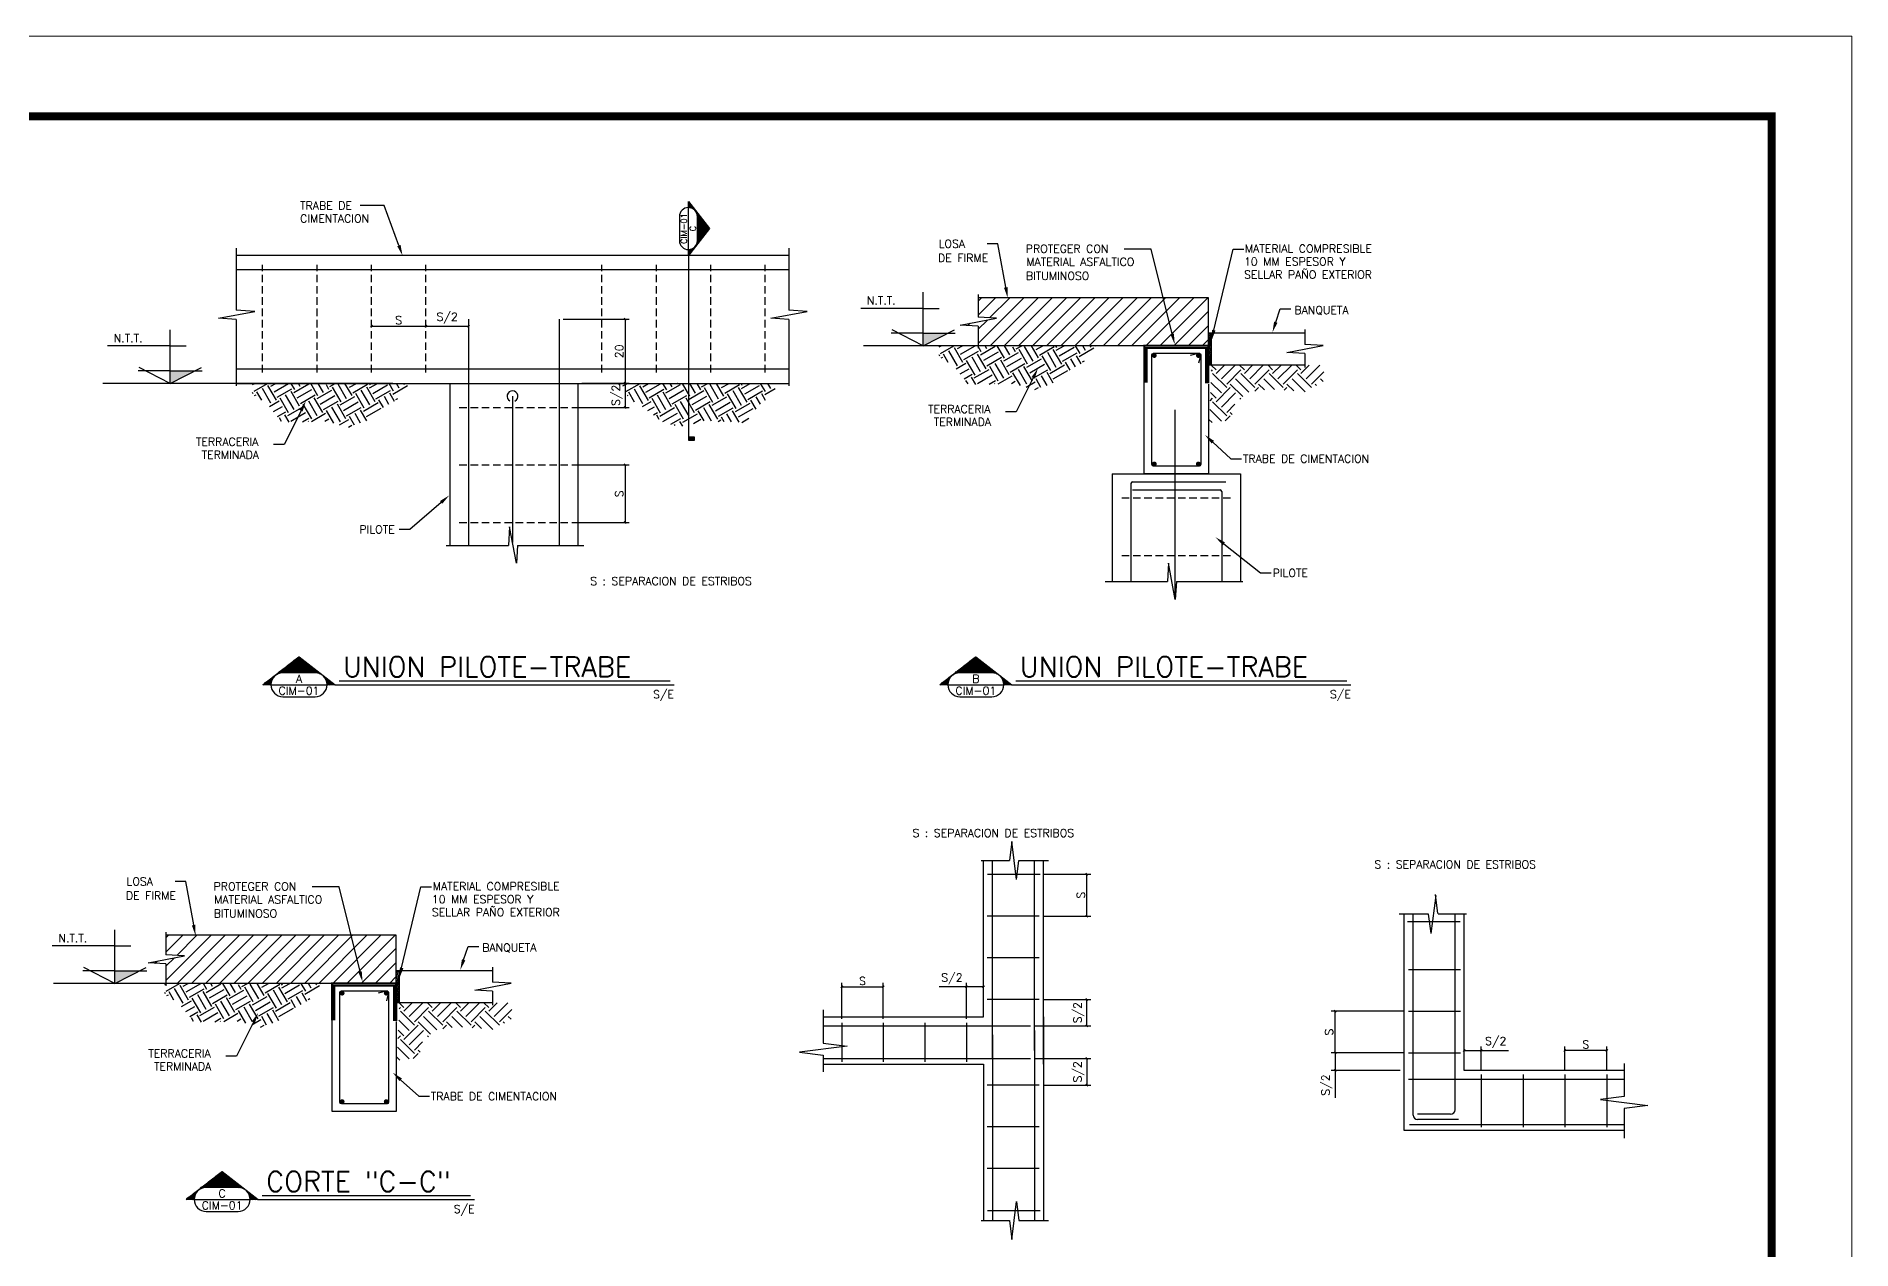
# Model space of a CAD drawing. Header units: inches. Extents: x 86960 to 403024, y -4000 to 57000.
# Drawn here: x 132594 to 177960, y 26687 to 57000 of the extents above; entities that cross this region are included whole.
import ezdxf
from ezdxf.enums import TextEntityAlignment as Align

# ---------------------------------------------------------------- set-up
doc = ezdxf.new("R2010")
doc.units = ezdxf.units.IN
doc.header["$LTSCALE"] = 1500
doc.header["$MEASUREMENT"] = 0
doc.linetypes.add('HIDDEN', pattern=[9.525, 6.35, -3.175])
doc.linetypes.add('HIDDEN2', pattern=[0.1875, 0.125, -0.0625])
doc.layers.get('Defpoints').update_dxf_attribs({"true_color": 0xffffff})
for name, color, linetype in [('1', 7, 'Continuous'), ('12', 3, 'Continuous'), ('3', 3, 'Continuous'), ('5', 7, 'Continuous'), ('6', 7, 'Continuous'), ('7', 7, 'Continuous'), ('8', 1, 'Continuous')]:
    doc.layers.add(name, color=color, linetype=linetype)
doc.layers.add('cambios', color=242, linetype='Continuous', lineweight=60, true_color=0xe00631)
doc.styles.add('ROMANS', font='ROMANS.shx', dxfattribs={"height": 200})
doc.dimstyles.get("Standard").update_dxf_attribs({"dimtxt": 0.18, "dimasz": 0.18, "dimexe": 0.18, "dimexo": 0.0625, "dimgap": 0.09, "dimtad": 0, "dimtih": 1, "dimtoh": 1, "dimdec": 4, "dimzin": 0, "dimdsep": 46, "dimtxsty": 'Standard', "dimcen": 0.09, "dimadec": 0, "dimazin": 0, "dimtfac": 1, "dimtdec": 4, "dimtofl": 0, "dimtmove": 0, "dimatfit": 3, "dimfxl": 1, "dimtolj": 1, "dimtzin": 0, "dimarcsym": 0})

# ---------------------------------------------------------------- blocks, each defined once
blk = doc.blocks.new('_Oblique')
at = {"color": 0, "linetype": 'ByBlock', "lineweight": -2}
blk.add_line((-0.5, -0.5), (0.5, 0.5), dxfattribs=at)
blk = doc.blocks.new('*D29')
at = {"layer": '5', "color": 0, "lineweight": -2, "transparency": 16777216}
for p, q in [((157782, 36069), (158948, 36069)), ((158848, 35020), (158848, 36069)), ((157756, 35020), (158948, 35020))]:
    blk.add_line(p, q, dxfattribs=at)
at = {"layer": 'Defpoints', "color": 0, "transparency": 16777216}
for p in [(157682, 36069), (158848, 36069), (157656, 35020)]:
    blk.add_point(p, dxfattribs=at)
at = {"layer": '5', "color": 0, "lineweight": -2, "transparency": 16777216, "xscale": 50, "yscale": 50, "zscale": 50}
for p, rotation in [((158848, 36069), 90), ((158848, 35020), 270)]:
    blk.add_blockref('_Oblique', p, dxfattribs=dict(at, rotation=rotation))
at = {"layer": '5', "color": 0, "transparency": 16777216, "insert": (158698, 35544), "char_height": 200, "attachment_point": 5, "rotation": 90, "style": 'ROMANS'}
blk.add_mtext('\\A1;S', dxfattribs=at)
blk = doc.blocks.new('*D30')
at = {"layer": '5', "color": 0, "lineweight": -2, "transparency": 16777216}
for p, q in [((166783, 31604), (164949, 31604)), ((165049, 31604), (165049, 31165)), ((166674, 31165), (164949, 31165)), ((165049, 31165), (165049, 30482))]:
    blk.add_line(p, q, dxfattribs=at)
at = {"layer": 'Defpoints', "color": 0, "transparency": 16777216}
for p in [(166883, 31604), (165049, 31165), (166774, 31165)]:
    blk.add_point(p, dxfattribs=at)
at = {"layer": '5', "color": 0, "lineweight": -2, "transparency": 16777216, "xscale": 50, "yscale": 50, "zscale": 50}
for p, rotation in [((165049, 31604), 90), ((165049, 31165), 270)]:
    blk.add_blockref('_Oblique', p, dxfattribs=dict(at, rotation=rotation))
at = {"layer": '5', "color": 0, "transparency": 16777216, "insert": (164847, 30799), "char_height": 200, "attachment_point": 5, "rotation": 90, "style": 'ROMANS'}
blk.add_mtext('\\A1;S/2', dxfattribs=at)
blk = doc.blocks.new('*D31')
at = {"layer": '5', "color": 0, "lineweight": -2, "transparency": 16777216}
for p, q in [((166783, 32644), (164949, 32644)), ((165049, 31604), (165049, 32644)), ((166783, 31604), (164949, 31604))]:
    blk.add_line(p, q, dxfattribs=at)
at = {"layer": 'Defpoints', "color": 0, "transparency": 16777216}
for p in [(165049, 32644), (166883, 32644), (166883, 31604)]:
    blk.add_point(p, dxfattribs=at)
at = {"layer": '5', "color": 0, "lineweight": -2, "transparency": 16777216, "xscale": 50, "yscale": 50, "zscale": 50}
for p, rotation in [((165049, 32644), 90), ((165049, 31604), 270)]:
    blk.add_blockref('_Oblique', p, dxfattribs=dict(at, rotation=rotation))
at = {"layer": '5', "color": 0, "transparency": 16777216, "insert": (164899, 32124), "char_height": 200, "attachment_point": 5, "rotation": 90, "style": 'ROMANS'}
blk.add_mtext('\\A1;S', dxfattribs=at)
blk = doc.blocks.new('*D32')
at = {"layer": '5', "color": 0, "lineweight": -2, "transparency": 16777216}
for p, q in [((168274, 31265), (168274, 31765)), ((168699, 31167), (168699, 31765)), ((168274, 31665), (168699, 31665)), ((168699, 31665), (169382, 31665))]:
    blk.add_line(p, q, dxfattribs=at)
at = {"layer": 'Defpoints', "color": 0, "transparency": 16777216}
for p in [(168699, 31665), (168274, 31165), (168699, 31067)]:
    blk.add_point(p, dxfattribs=at)
at = {"layer": '5', "color": 0, "lineweight": -2, "transparency": 16777216, "xscale": 50, "yscale": 50, "zscale": 50, "rotation": 180}
blk.add_blockref('_Oblique', (168274, 31665), dxfattribs=at)
at = {"layer": '5', "color": 0, "lineweight": -2, "transparency": 16777216, "xscale": 50, "yscale": 50, "zscale": 50}
blk.add_blockref('_Oblique', (168699, 31665), dxfattribs=at)
at = {"layer": '5', "color": 0, "transparency": 16777216, "insert": (169065, 31867), "char_height": 200, "attachment_point": 5, "style": 'ROMANS'}
blk.add_mtext('\\A1;S/2', dxfattribs=at)
blk = doc.blocks.new('*D33')
at = {"layer": '5', "color": 0, "lineweight": -2, "transparency": 16777216}
for p, q in [((157756, 32940), (158948, 32940)), ((158848, 32276), (158848, 32940)), ((157539, 32276), (158948, 32276))]:
    blk.add_line(p, q, dxfattribs=at)
at = {"layer": 'Defpoints', "color": 0, "transparency": 16777216}
for p in [(157656, 32940), (158848, 32940), (157439, 32276)]:
    blk.add_point(p, dxfattribs=at)
at = {"layer": '5', "color": 0, "lineweight": -2, "transparency": 16777216, "xscale": 50, "yscale": 50, "zscale": 50}
for p, rotation in [((158848, 32940), 90), ((158848, 32276), 270)]:
    blk.add_blockref('_Oblique', p, dxfattribs=dict(at, rotation=rotation))
at = {"layer": '5', "color": 0, "transparency": 16777216, "insert": (158646, 32608), "char_height": 200, "attachment_point": 5, "rotation": 90, "style": 'ROMANS'}
blk.add_mtext('\\A1;S/2', dxfattribs=at)
blk = doc.blocks.new('*D34')
at = {"layer": '5', "color": 0, "lineweight": -2, "transparency": 16777216}
for p, q in [((157539, 31462), (158948, 31462)), ((158848, 31462), (158848, 30798)), ((157756, 30798), (158948, 30798))]:
    blk.add_line(p, q, dxfattribs=at)
at = {"layer": 'Defpoints', "color": 0, "transparency": 16777216}
for p in [(157439, 31462), (157656, 30798), (158848, 30798)]:
    blk.add_point(p, dxfattribs=at)
at = {"layer": '5', "color": 0, "lineweight": -2, "transparency": 16777216, "xscale": 50, "yscale": 50, "zscale": 50}
for p, rotation in [((158848, 31462), 90), ((158848, 30798), 270)]:
    blk.add_blockref('_Oblique', p, dxfattribs=dict(at, rotation=rotation))
at = {"layer": '5', "color": 0, "transparency": 16777216, "insert": (158646, 31130), "char_height": 200, "attachment_point": 5, "rotation": 90, "style": 'ROMANS'}
blk.add_mtext('\\A1;S/2', dxfattribs=at)
blk = doc.blocks.new('*D35')
at = {"layer": '5', "color": 0, "lineweight": -2, "transparency": 16777216}
for p, q in [((155840, 33250), (155157, 33250)), ((155840, 32457), (155840, 33350)), ((156265, 33250), (155840, 33250)), ((156265, 32601), (156265, 33350))]:
    blk.add_line(p, q, dxfattribs=at)
at = {"layer": 'Defpoints', "color": 0, "transparency": 16777216}
for p in [(155840, 33250), (155840, 32357), (156265, 32501)]:
    blk.add_point(p, dxfattribs=at)
at = {"layer": '5', "color": 0, "lineweight": -2, "transparency": 16777216, "xscale": 50, "yscale": 50, "zscale": 50, "rotation": 180}
blk.add_blockref('_Oblique', (155840, 33250), dxfattribs=at)
at = {"layer": '5', "color": 0, "lineweight": -2, "transparency": 16777216, "xscale": 50, "yscale": 50, "zscale": 50}
blk.add_blockref('_Oblique', (156265, 33250), dxfattribs=at)
at = {"layer": '5', "color": 0, "transparency": 16777216, "insert": (155474, 33453), "char_height": 200, "attachment_point": 5, "style": 'ROMANS'}
blk.add_mtext('\\A1;S/2', dxfattribs=at)
blk = doc.blocks.new('*D36')
at = {"layer": '5', "color": 0, "lineweight": -2, "transparency": 16777216}
for p, q in [((152720, 32457), (152720, 33350)), ((152720, 33250), (153760, 33250)), ((153760, 32457), (153760, 33350))]:
    blk.add_line(p, q, dxfattribs=at)
at = {"layer": 'Defpoints', "color": 0, "transparency": 16777216}
for p in [(153760, 33250), (152720, 32357), (153760, 32357)]:
    blk.add_point(p, dxfattribs=at)
at = {"layer": '5', "color": 0, "lineweight": -2, "transparency": 16777216, "xscale": 50, "yscale": 50, "zscale": 50, "rotation": 180}
blk.add_blockref('_Oblique', (152720, 33250), dxfattribs=at)
at = {"layer": '5', "color": 0, "lineweight": -2, "transparency": 16777216, "xscale": 50, "yscale": 50, "zscale": 50}
blk.add_blockref('_Oblique', (153760, 33250), dxfattribs=at)
at = {"layer": '5', "color": 0, "transparency": 16777216, "insert": (153240, 33400), "char_height": 200, "attachment_point": 5, "style": 'ROMANS'}
blk.add_mtext('\\A1;S', dxfattribs=at)
blk = doc.blocks.new('*D37')
at = {"layer": '5', "color": 0, "lineweight": -2, "transparency": 16777216}
for p, q in [((170789, 31167), (170789, 31765)), ((171840, 31167), (171840, 31765)), ((171840, 31665), (170789, 31665))]:
    blk.add_line(p, q, dxfattribs=at)
at = {"layer": 'Defpoints', "color": 0, "transparency": 16777216}
for p in [(170789, 31665), (170789, 31067), (171840, 31067)]:
    blk.add_point(p, dxfattribs=at)
at = {"layer": '5', "color": 0, "lineweight": -2, "transparency": 16777216, "xscale": 50, "yscale": 50, "zscale": 50, "rotation": 180}
blk.add_blockref('_Oblique', (170789, 31665), dxfattribs=at)
at = {"layer": '5', "color": 0, "lineweight": -2, "transparency": 16777216, "xscale": 50, "yscale": 50, "zscale": 50}
blk.add_blockref('_Oblique', (171840, 31665), dxfattribs=at)
at = {"layer": '5', "color": 0, "transparency": 16777216, "insert": (171315, 31815), "char_height": 200, "attachment_point": 5, "style": 'ROMANS'}
blk.add_mtext('\\A1;S', dxfattribs=at)
blk = doc.blocks.new('*X23')
at = {"color": 0, "ltscale": 0.1}
for p, q in [((31400, 17567), (31229, 17738)), ((31466, 17633), (31362, 17738)), ((31466, 17678), (31527, 17739)), ((31754, 17567), (31582, 17739)), ((31820, 17633), (31714, 17739)), ((31820, 17678), (31882, 17740)), ((32107, 17567), (31934, 17740)), ((32173, 17633), (32066, 17741)), ((32173, 17678), (32237, 17741)), ((32461, 17567), (32286, 17742)), ((32527, 17633), (32418, 17742)), ((32527, 17678), (32583, 17733)), ((31334, 17501), (31180, 17654)), ((31189, 17533), (31223, 17567)), ((31272, 17483), (31289, 17501)), ((31334, 17457), (31510, 17633)), ((31415, 17406), (31577, 17567)), ((31687, 17501), (31510, 17678)), ((31557, 17415), (31643, 17501)), ((31687, 17457), (31864, 17633)), ((31795, 17432), (31930, 17567)), ((32041, 17501), (31864, 17678)), ((31924, 17428), (31997, 17501)), ((32041, 17457), (32218, 17633)), ((32117, 17401), (32284, 17567)), ((32194, 17345), (32350, 17501)), ((32394, 17501), (32218, 17678)), ((32394, 17457), (32571, 17633)), ((32461, 17390), (32592, 17522)), ((32586, 17663), (32571, 17678)), ((31676, 17423), (31643, 17457)), ((32042, 17412), (31997, 17457)), ((32230, 17312), (32218, 17324)), ((32461, 17214), (32284, 17390)), ((32394, 17147), (32293, 17249)), ((32527, 17280), (32350, 17457)), ((32394, 17103), (32571, 17280)), ((32527, 17324), (32598, 17395)), ((32602, 17293), (32571, 17324)), ((32325, 17122), (32350, 17147)), ((32413, 17040), (32350, 17103)), ((32461, 17037), (32607, 17184)), ((32577, 17020), (32616, 17059))]:
    blk.add_line(p, q, dxfattribs=at)
blk = doc.blocks.new('*D24')
at = {"layer": '5', "color": 0, "lineweight": -2, "transparency": 16777216}
for p, q in [((146229, 48331), (147411, 48331)), ((147311, 48331), (147311, 47731)), ((145979, 47731), (147411, 47731))]:
    blk.add_line(p, q, dxfattribs=at)
at = {"layer": 'Defpoints', "color": 0, "transparency": 16777216}
for p in [(146129, 48331), (145879, 47731), (147311, 47731)]:
    blk.add_point(p, dxfattribs=at)
at = {"layer": '5', "color": 0, "lineweight": -2, "transparency": 16777216, "xscale": 50, "yscale": 50, "zscale": 50}
for p, rotation in [((147311, 48331), 90), ((147311, 47731), 270)]:
    blk.add_blockref('_Oblique', p, dxfattribs=dict(at, rotation=rotation))
at = {"layer": '5', "color": 0, "transparency": 16777216, "insert": (147109, 48031), "char_height": 200, "attachment_point": 5, "rotation": 90, "style": 'ROMANS'}
blk.add_mtext('\\A1;S/2', dxfattribs=at)
blk = doc.blocks.new('*D25')
at = {"layer": '5', "color": 0, "lineweight": -2, "transparency": 16777216}
for p, q in [((145979, 46291), (147411, 46291)), ((147311, 46291), (147311, 44851)), ((145979, 44851), (147411, 44851))]:
    blk.add_line(p, q, dxfattribs=at)
at = {"layer": 'Defpoints', "color": 0, "transparency": 16777216}
for p in [(145879, 46291), (145879, 44851), (147311, 44851)]:
    blk.add_point(p, dxfattribs=at)
at = {"layer": '5', "color": 0, "lineweight": -2, "transparency": 16777216, "xscale": 50, "yscale": 50, "zscale": 50}
for p, rotation in [((147311, 46291), 90), ((147311, 44851), 270)]:
    blk.add_blockref('_Oblique', p, dxfattribs=dict(at, rotation=rotation))
at = {"layer": '5', "color": 0, "transparency": 16777216, "insert": (147161, 45571), "char_height": 200, "attachment_point": 5, "rotation": 90, "style": 'ROMANS'}
blk.add_mtext('\\A1;S', dxfattribs=at)
blk = doc.blocks.new('*D26')
at = {"layer": '5', "color": 0, "lineweight": -2, "transparency": 16777216}
blk.add_line((140969, 49759), (142329, 49759), dxfattribs=at)
at = {"layer": 'Defpoints', "color": 0, "transparency": 16777216}
for p in [(140969, 49759), (142329, 49759), (142329, 49759)]:
    blk.add_point(p, dxfattribs=at)
at = {"layer": '5', "color": 0, "lineweight": -2, "transparency": 16777216, "xscale": 50, "yscale": 50, "zscale": 50, "rotation": 180}
blk.add_blockref('_Oblique', (140969, 49759), dxfattribs=at)
at = {"layer": '5', "color": 0, "lineweight": -2, "transparency": 16777216, "xscale": 50, "yscale": 50, "zscale": 50}
blk.add_blockref('_Oblique', (142329, 49759), dxfattribs=at)
at = {"layer": '5', "color": 0, "transparency": 16777216, "insert": (141649, 49909), "char_height": 200, "attachment_point": 5, "style": 'ROMANS'}
blk.add_mtext('\\A1;S', dxfattribs=at)
blk = doc.blocks.new('*D27')
at = {"layer": '5', "color": 0, "lineweight": -2, "transparency": 16777216}
blk.add_line((142329, 49759), (143396, 49759), dxfattribs=at)
at = {"layer": 'Defpoints', "color": 0, "transparency": 16777216}
for p in [(142329, 49759), (143396, 49759), (143396, 49759)]:
    blk.add_point(p, dxfattribs=at)
at = {"layer": '5', "color": 0, "lineweight": -2, "transparency": 16777216, "xscale": 50, "yscale": 50, "zscale": 50, "rotation": 180}
blk.add_blockref('_Oblique', (142329, 49759), dxfattribs=at)
at = {"layer": '5', "color": 0, "lineweight": -2, "transparency": 16777216, "xscale": 50, "yscale": 50, "zscale": 50}
blk.add_blockref('_Oblique', (143396, 49759), dxfattribs=at)
at = {"layer": '5', "color": 0, "transparency": 16777216, "insert": (142862, 49961), "char_height": 200, "attachment_point": 5, "style": 'ROMANS'}
blk.add_mtext('\\A1;S/2', dxfattribs=at)
blk = doc.blocks.new('*D28')
at = {"layer": '5', "color": 0, "lineweight": -2, "transparency": 16777216}
for p, q in [((145762, 49931), (147411, 49931)), ((147311, 49931), (147311, 48331)), ((146500, 48331), (147411, 48331))]:
    blk.add_line(p, q, dxfattribs=at)
at = {"layer": 'Defpoints', "color": 0, "transparency": 16777216}
for p in [(145662, 49931), (146400, 48331), (147311, 48331)]:
    blk.add_point(p, dxfattribs=at)
at = {"layer": '5', "color": 0, "lineweight": -2, "transparency": 16777216, "xscale": 50, "yscale": 50, "zscale": 50}
for p, rotation in [((147311, 49931), 90), ((147311, 48331), 270)]:
    blk.add_blockref('_Oblique', p, dxfattribs=dict(at, rotation=rotation))
at = {"layer": '5', "color": 0, "transparency": 16777216, "insert": (147161, 49131), "char_height": 200, "attachment_point": 5, "rotation": 90, "style": 'ROMANS'}
blk.add_mtext('\\A1;20', dxfattribs=at)

msp = doc.modelspace()

# ---------------------------------------------------------------- hatches: boundary and pattern name
at = {"layer": '1'}
h = msp.add_hatch(dxfattribs=at)
h.set_pattern_fill('ANSI31', color=256, scale=10, style=0)
h.set_pattern_definition([(45, (138258.914, 40202.0309), (-0.8838835, 0.8838835), [])])
edge = h.paths.add_edge_path()
edge.add_line((138458.91, 40802.03), (138258.91, 40802.03))
edge.add_line((138258.91, 40802.03), (139158.91, 41502.03))
edge.add_line((139158.91, 41502.03), (140058.91, 40802.03))
edge.add_line((140058.91, 40802.03), (139858.91, 40802.03))
edge.add_arc((139558.91, 40802.03), 300, 0, 90)
edge.add_line((139558.91, 41102.03), (138758.91, 41102.03))
edge.add_arc((138758.91, 40802.03), 300, 90, 180)
h = msp.add_hatch(dxfattribs=at)
h.set_pattern_fill('ANSI31', color=256, scale=10, style=0)
h.set_pattern_definition([(45, (136502.4899, 40202.0309), (-0.88388348, 0.88388348), [])])
edge = h.paths.add_edge_path()
edge.add_line((155372.93, 40802.03), (155172.93, 40802.03))
edge.add_line((155172.93, 40802.03), (156072.93, 41502.03))
edge.add_line((156072.93, 41502.03), (156972.93, 40802.03))
edge.add_line((156972.93, 40802.03), (156772.93, 40802.03))
edge.add_arc((156472.93, 40802.03), 300, 0, 90)
edge.add_line((156472.93, 41102.03), (155672.93, 41102.03))
edge.add_arc((155672.93, 40802.03), 300, 90, 180)
h = msp.add_hatch(dxfattribs=at)
h.set_pattern_fill('ANSI31', color=256, scale=10, style=0)
h.set_pattern_definition([(45, (117667.0394, 27343.0765), (-0.88388348, 0.88388348), [])])
edge = h.paths.add_edge_path()
edge.add_line((136537.48, 27943.08), (136337.48, 27943.08))
edge.add_line((136337.48, 27943.08), (137237.48, 28643.08))
edge.add_line((137237.48, 28643.08), (138137.48, 27943.08))
edge.add_line((138137.48, 27943.08), (137937.48, 27943.08))
edge.add_arc((137637.48, 27943.08), 300, 0, 90)
edge.add_line((137637.48, 28243.08), (136837.48, 28243.08))
edge.add_arc((136837.48, 27943.08), 300, 90, 180)
at = {"layer": '6'}
h = msp.add_hatch(dxfattribs=at)
h.set_pattern_fill('ANSI31', color=256, scale=4, style=0)
h.set_pattern_definition([(45, (134943.5075, 38010.97556), (-0.35355339, 0.35355339), [])])
edge = h.paths.add_edge_path()
edge.add_line((149114.34, 51896.05), (149114.34, 52496.05))
edge.add_arc((148889.34, 52496.05), 225, 0, 90)
edge.add_line((148889.34, 52721.05), (148889.34, 52871.05))
edge.add_line((148889.34, 52871.05), (149414.34, 52196.05))
edge.add_line((149414.34, 52196.05), (148889.34, 51521.05))
edge.add_line((148889.34, 51521.05), (148889.34, 51671.05))
edge.add_arc((148889.34, 51896.05), 225, 270, 360)
at = {"layer": '7'}
h = msp.add_hatch(dxfattribs=at)
h.set_pattern_fill('ANSI31', color=256, scale=2000, style=0)
h.set_pattern_definition([(45, (154311.76, 39376.43), (-176.7767, 176.7767), [])])
h.paths.add_polyline_path([(161883.01, 50470.9), (156130.31, 50470.9), (156130.31, 49984.4), (156591.05, 49954.75), (155683.32, 49785.4), (156130.31, 49755.75), (156130.31, 49270.9), (161883.01, 49270.9)])
h = msp.add_hatch(dxfattribs=at)
h.set_pattern_fill('ANSI31', color=256, scale=10.666667, angle=30, style=0)
h.set_pattern_definition([(75, (169836.9, -249.614), (-32.712688, 8.765338), [])])
h.paths.add_polyline_path([(161963.01, 49590.06), (161883.01, 49590.06), (161883.01, 48790.06), (161963.01, 48790.06)])
h = msp.add_hatch(dxfattribs=at)
h.set_pattern_fill('EARTH', color=256, scale=66.666667, angle=30, style=0)
h.set_pattern_definition([(30, (190533.13, -34148), (154.9508, 578.284), [423.3333, -423.3333]), (30, (190453.75, -34010.5), (154.9508, 578.284), [423.3333, -423.3333]), (30, (190374.38, -33873), (154.9508, 578.284), [423.3333, -423.3333]), (120, (190393.75, -33800.73), (-578.284, 154.9508), [423.3333, -423.3333]), (120, (190531.23, -33721.36), (-578.284, 154.9508), [423.3333, -423.3333]), (120, (190668.7, -33642), (-578.284, 154.9508), [423.3333, -423.3333])])
h.paths.add_polyline_path([(158748.33, 48844.36), (159071.67, 49270.9), (157939.59, 49270.9), (157917.41, 49254.78), (157868.06, 49251.26), (157841.85, 49270.9), (157097.95, 49270.9), (157090.65, 49259.23), (157051.88, 49231.06), (157002.54, 49227.54), (156974.34, 49248.67), (156968.78, 49270.9), (156518.79, 49270.9), (156496.61, 49254.78), (156447.26, 49251.26), (156421.05, 49270.9), (155511.76, 49270.9), (155497.92, 49266.29), (155451.82, 49270.9), (155153.56, 49270.9), (155153.56, 48996.46), (155514.94, 48768.31), (155895.34, 48293), (156960.45, 48331.02), (157550.07, 48178.92), (158006.55, 48331.02), (158463.03, 48692.26)])
h = msp.add_hatch(dxfattribs=at)
h.set_pattern_fill('EARTH', color=256, scale=66.666667, angle=30, style=0)
h.set_pattern_definition([(30, (173376.95, -35088.13), (154.9508, 578.284), [423.3333, -423.3333]), (30, (173297.57, -34950.64), (154.9508, 578.284), [423.3333, -423.3333]), (30, (173218.2, -34813.16), (154.9508, 578.284), [423.3333, -423.3333]), (120, (173237.57, -34740.88), (-578.284, 154.9508), [423.3333, -423.3333]), (120, (173375.05, -34661.5), (-578.284, 154.9508), [423.3333, -423.3333]), (120, (173512.53, -34582.13), (-578.284, 154.9508), [423.3333, -423.3333])])
h.paths.add_polyline_path([(141592.15, 47904.21), (141915.49, 48330.75), (140783.41, 48330.75), (140761.22, 48314.64), (140711.88, 48311.12), (140685.67, 48330.75), (139941.77, 48330.75), (139934.47, 48319.08), (139895.7, 48290.92), (139846.35, 48287.4), (139818.16, 48308.52), (139812.59, 48330.75), (139362.61, 48330.75), (139340.43, 48314.64), (139291.08, 48311.12), (139264.87, 48330.75), (138355.58, 48330.75), (138341.74, 48326.15), (138295.63, 48330.75), (137997.38, 48330.75), (137997.38, 48056.31), (138358.76, 47828.16), (138739.15, 47352.85), (139804.27, 47390.88), (140393.89, 47238.78), (140850.37, 47390.88), (141306.85, 47752.11)])
h = msp.add_hatch(dxfattribs=at)
h.set_pattern_fill('EARTH', color=256, scale=66.666667, angle=30, style=0)
h.set_pattern_definition([(30, (173376.95, -35088.13), (154.9508, 578.284), [423.3333, -423.3333]), (30, (173297.57, -34950.64), (154.9508, 578.284), [423.3333, -423.3333]), (30, (173218.2, -34813.16), (154.9508, 578.284), [423.3333, -423.3333]), (120, (173237.57, -34740.88), (-578.284, 154.9508), [423.3333, -423.3333]), (120, (173375.05, -34661.5), (-578.284, 154.9508), [423.3333, -423.3333]), (120, (173512.53, -34582.13), (-578.284, 154.9508), [423.3333, -423.3333])])
h.paths.add_polyline_path([(151060.57, 48330.75), (150762.32, 48330.75), (150716.21, 48326.15), (150702.37, 48330.75), (149793.08, 48330.75), (149766.87, 48311.12), (149717.52, 48314.64), (149695.34, 48330.75), (149245.36, 48330.75), (149239.79, 48308.52), (149211.6, 48287.4), (149162.25, 48290.92), (149123.48, 48319.08), (149116.18, 48330.75), (148372.28, 48330.75), (148346.07, 48311.12), (148296.73, 48314.64), (148274.54, 48330.75), (147142.46, 48330.75), (147465.8, 47904.21), (147751.1, 47752.11), (148207.58, 47390.88), (148664.06, 47238.78), (149253.68, 47390.88), (150318.8, 47352.85), (150699.2, 47828.16), (151060.57, 48056.31)])
h = msp.add_hatch(dxfattribs=at)
h.set_pattern_fill('ANSI31', color=256, scale=2000, style=0)
h.set_pattern_definition([(45, (121624.56, 23446.7), (-176.7767, 176.7767), [])])
h.paths.add_polyline_path([(135834.99, 34541.16), (135834.99, 34054.66), (136295.74, 34025.01), (135388.01, 33855.65), (135834.99, 33826.01), (135834.99, 33341.16), (141587.7, 33341.16), (141587.7, 34541.16)])
h = msp.add_hatch(dxfattribs=at)
h.set_pattern_fill('ANSI31', color=256, scale=10.666667, angle=30, style=0)
h.set_pattern_definition([(75, (149541.587, -16179.355), (-32.712688, 8.765338), [])])
h.paths.add_polyline_path([(141667.7, 33660.32), (141587.7, 33660.32), (141587.7, 32860.32), (141667.7, 32860.32)])
h = msp.add_hatch(dxfattribs=at)
h.set_pattern_fill('EARTH', color=256, scale=66.666667, angle=30, style=0)
h.set_pattern_definition([(30, (171182.3, -50077.72), (154.9508, 578.284), [423.3333, -423.3333]), (30, (171102.9, -49940.24), (154.9508, 578.284), [423.3333, -423.3333]), (30, (171023.54, -49802.76), (154.9508, 578.284), [423.3333, -423.3333]), (120, (171042.9, -49730.47), (-578.284, 154.9508), [423.3333, -423.3333]), (120, (171180.4, -49651.1), (-578.284, 154.9508), [423.3333, -423.3333]), (120, (171317.87, -49571.72), (-578.284, 154.9508), [423.3333, -423.3333])])
h.paths.add_polyline_path([(139397.49, 32914.62), (139720.83, 33341.16), (138588.75, 33341.16), (138566.57, 33325.04), (138517.23, 33321.52), (138491.01, 33341.16), (137747.11, 33341.16), (137739.81, 33329.49), (137701.04, 33301.32), (137651.7, 33297.8), (137623.5, 33318.92), (137617.94, 33341.16), (137167.96, 33341.16), (137145.77, 33325.04), (137096.43, 33321.52), (137070.22, 33341.16), (136160.92, 33341.16), (136147.09, 33336.55), (136100.98, 33341.16), (135802.72, 33341.16), (135802.72, 33066.72), (136164.1, 32838.57), (136544.5, 32363.26), (137609.62, 32401.28), (138199.24, 32249.18), (138655.71, 32401.28), (139112.19, 32762.52)])

# ---------------------------------------------------------------- linework, layer by layer
at = {"const_width": 198}
msp.add_lwpolyline([(88960.04, -1999.97), (175960.04, -1999.97), (175960.04, 55000.03), (88960.04, 55000.03)], close=True, dxfattribs=at)
at = {"layer": '1'}
for p, q in [((139558.91, 41102.03), (138758.91, 41102.03)), ((156472.93, 41102.03), (155672.93, 41102.03)), ((138458.91, 40802.03), (139858.91, 40802.03)), ((138758.91, 40502.03), (139558.91, 40502.03)), ((155372.93, 40802.03), (156772.93, 40802.03)), ((155672.93, 40502.03), (156472.93, 40502.03)), ((137637.48, 28243.08), (136837.48, 28243.08)), ((136537.48, 27943.08), (137937.48, 27943.08)), ((136837.48, 27643.08), (137637.48, 27643.08))]:
    msp.add_line(p, q, dxfattribs=at)
for points in [[(138458.91, 40802.03), (138258.91, 40802.03), (139158.91, 41502.03), (140058.91, 40802.03), (139858.91, 40802.03, 0.41421356), (139558.91, 41102.03), (138758.91, 41102.03, 0.41421356), (138458.91, 40802.03)], [(155372.93, 40802.03), (155172.93, 40802.03), (156072.93, 41502.03), (156972.93, 40802.03), (156772.93, 40802.03, 0.41421356), (156472.93, 41102.03), (155672.93, 41102.03, 0.41421356), (155372.93, 40802.03)], [(136537.48, 27943.08), (136337.48, 27943.08), (137237.48, 28643.08), (138137.48, 27943.08), (137937.48, 27943.08, 0.41421356), (137637.48, 28243.08), (136837.48, 28243.08, 0.41421356), (136537.48, 27943.08)]]:
    msp.add_lwpolyline(points, format="xyb", close=True, dxfattribs=at)
for centre, start, end in [((138758.91, 40802.03), 90, 270), ((139558.91, 40802.03), 270, 90), ((155672.93, 40802.03), 90, 270), ((156472.93, 40802.03), 270, 90), ((136837.48, 27943.08), 90, 270), ((137637.48, 27943.08), 270, 90)]:
    msp.add_arc(centre, 300, start, end, dxfattribs=at)
at = {"layer": '12'}
for p, q in [((156130.31, 50552.65), (156130.31, 49984.4)), ((161883.01, 50470.9), (156130.31, 50470.9)), ((161883.01, 49270.9), (161883.01, 50470.9)), ((155683.32, 49785.4), (156591.05, 49954.75)), ((156591.05, 49954.75), (156130.31, 49984.4)), ((156130.31, 49755.75), (155683.32, 49785.4)), ((156130.31, 49755.75), (156130.31, 49206.69)), ((161883.01, 49590.06), (164288.4, 49590.06)), ((161963.01, 48790.06), (161963.01, 49590.06)), ((161883.01, 49270.9), (156130.31, 49270.9)), ((161883.01, 48790.06), (164288.4, 48790.06)), ((135834.99, 34622.91), (135834.99, 34054.66)), ((141587.7, 34541.16), (135834.99, 34541.16)), ((141587.7, 33341.16), (141587.7, 34541.16)), ((135388.01, 33855.65), (136295.74, 34025.01)), ((136295.74, 34025.01), (135834.99, 34054.66)), ((135834.99, 33826.01), (135388.01, 33855.65)), ((135834.99, 33826.01), (135834.99, 33276.95)), ((141587.7, 33660.32), (143993.09, 33660.32)), ((141667.7, 32860.32), (141667.7, 33660.32)), ((141587.7, 33341.16), (135834.99, 33341.16)), ((141587.7, 32860.32), (143993.09, 32860.32))]:
    msp.add_line(p, q, dxfattribs=at)
at = {"layer": '3'}
for p, q in [((137591.79, 51711.33), (137591.79, 50155.72)), ((137591.79, 51530.75), (151398.49, 51530.75)), ((151398.49, 51711.33), (151398.49, 50155.72)), ((137144.8, 49956.71), (138052.53, 50126.07)), ((137591.79, 49927.07), (137144.8, 49956.71)), ((138052.53, 50126.07), (137591.79, 50155.72)), ((137591.79, 49927.07), (137591.79, 48269.66)), ((150951.51, 49956.71), (151859.23, 50126.07)), ((151398.49, 49927.07), (150951.51, 49956.71)), ((151859.23, 50126.07), (151398.49, 50155.72)), ((151398.49, 49927.07), (151398.49, 48269.66)), ((164292.26, 49671.81), (164292.26, 49303.56)), ((163845.27, 49104.56), (164753, 49273.92)), ((164292.26, 49074.91), (163845.27, 49104.56)), ((164753, 49273.92), (164292.26, 49303.56)), ((164292.26, 49074.91), (164292.26, 48725.85)), ((137591.79, 48330.75), (151398.49, 48330.75)), ((142928.98, 48330.75), (142928.98, 44281.42)), ((146128.98, 48330.75), (146128.98, 44281.42)), ((159483.01, 46070.9), (162683.01, 46070.9)), ((159483.01, 46070.9), (159483.01, 43377.34)), ((162683.01, 46070.9), (162683.01, 43377.34)), ((144421.96, 44742.17), (144392.31, 44281.42)), ((144591.32, 43834.44), (144421.96, 44742.17)), ((142836.7, 44281.42), (144392.31, 44281.42)), ((144620.96, 44281.42), (144591.32, 43834.44)), ((144620.96, 44281.42), (146278.37, 44281.42)), ((160888.15, 43838.08), (160858.5, 43377.34)), ((161057.51, 42930.35), (160888.15, 43838.08)), ((159302.89, 43377.34), (160858.5, 43377.34)), ((161087.15, 43377.34), (161057.51, 42930.35)), ((161087.15, 43377.34), (162744.56, 43377.34)), ((143996.95, 33742.07), (143996.95, 33373.82)), ((143549.96, 33174.82), (144457.69, 33344.17)), ((143996.95, 33145.17), (143549.96, 33174.82)), ((144457.69, 33344.17), (143996.95, 33373.82)), ((143996.95, 33145.17), (143996.95, 32796.11))]:
    msp.add_line(p, q, dxfattribs=at)
at = {"layer": '3', "color": 3}
for p, q in [((156972.56, 36882.01), (156913.3, 36407.96)), ((157091.07, 35933.91), (156972.56, 36882.01)), ((156202.23, 36407.96), (156913.3, 36407.96)), ((156265.23, 32501.12), (156265.23, 36407.96)), ((157091.07, 35933.91), (157150.33, 36407.96)), ((157150.33, 36407.96), (157891.03, 36407.96)), ((157765.23, 31323.6), (157765.23, 36407.96)), ((167564.06, 35534.7), (167445.55, 34586.6)), ((167549.15, 35557.03), (167608.41, 35082.98)), ((167388.54, 35072.24), (166647.83, 35072.24)), ((166773.63, 29665.4), (166773.63, 35072.24)), ((167447.79, 34598.19), (167388.54, 35072.24)), ((168336.63, 35072.24), (167625.56, 35072.24)), ((168273.63, 31165.4), (168273.63, 35072.24)), ((152261.69, 32676.25), (152261.69, 31846.99)), ((152261.69, 32501.12), (156265.23, 32501.12)), ((157765.23, 32501.12), (157765.23, 27416.76)), ((152854.03, 31772.94), (151669.36, 31624.86)), ((152261.69, 31846.99), (152854.03, 31772.94)), ((151669.36, 31624.86), (152261.69, 31550.82)), ((152261.69, 31550.82), (152261.69, 31132.88)), ((152261.69, 31323.6), (156265.23, 31323.6)), ((156265.23, 31323.6), (156265.23, 27416.76)), ((172277.17, 31340.53), (172277.17, 30511.27)), ((172277.17, 31165.4), (168273.63, 31165.4)), ((172277.17, 30511.27), (171684.84, 30437.22)), ((171684.84, 30437.22), (172869.51, 30289.14)), ((172869.51, 30289.14), (172277.17, 30215.1)), ((172277.17, 30215.1), (172277.17, 29474.68)), ((172277.17, 29665.4), (166773.63, 29665.4)), ((156972.56, 26942.71), (157091.07, 27890.81)), ((157091.07, 27890.81), (157150.33, 27416.76)), ((156202.23, 27416.76), (156913.3, 27416.76)), ((156913.3, 27416.76), (156972.56, 26942.71)), ((157150.33, 27416.76), (157891.03, 27416.76))]:
    msp.add_line(p, q, dxfattribs=at)
at = {"layer": '3', "color": 6, "const_width": 53.33}
for points in [[(160283.01, 48346.51), (160283.01, 49270.9), (161883.01, 49270.9), (161883.01, 48326.89)], [(160338.99, 48346.51), (160338.99, 49214.92), (161827.02, 49214.92), (161827.02, 48326.89)], [(139987.7, 32416.77), (139987.7, 33341.16), (141587.7, 33341.16), (141587.7, 32397.14)], [(140043.68, 32416.77), (140043.68, 33285.18), (141531.71, 33285.18), (141531.71, 32397.14)]]:
    msp.add_lwpolyline(points, dxfattribs=at)
at = {"layer": '3'}
for points in [[(161883.01, 48313.8), (161883.01, 46070.9), (160283.01, 46070.9), (160283.01, 48339.97)], [(141587.7, 32384.06), (141587.7, 30141.16), (139987.7, 30141.16), (139987.7, 32410.23)]]:
    msp.add_lwpolyline(points, dxfattribs=at)
at = {"layer": '6'}
for p, q in [((141290.52, 52771.3), (140687, 52771.3)), ((141654.8, 51773.91), (141290.52, 52771.3)), ((148889.34, 51671.05), (148889.34, 52721.05)), ((148664.34, 52496.05), (148664.34, 51896.05)), ((149114.34, 51896.05), (149114.34, 52496.05)), ((156623.27, 51817.58), (156356.6, 51817.58)), ((156848.6, 50596.03), (156623.27, 51817.58)), ((148889.34, 51671.05), (148889.34, 51521.05)), ((148889.34, 51521.05), (148889.34, 46913.34)), ((160455.22, 51684.36), (159782.48, 51684.36)), ((160978.87, 49563.75), (160455.22, 51684.36)), ((162018.83, 49659.24), (162500.95, 51684.36)), ((162500.95, 51684.36), (162767.61, 51684.36)), ((154760.16, 49270.9), (154760.16, 50604.23)), ((154760.16, 50204.23), (153196.23, 50204.23)), ((154760.16, 50204.23), (155160.16, 50204.23)), ((163567.88, 49858.44), (163680.73, 50193.08)), ((163680.73, 50193.08), (163947.4, 50193.08)), ((135940.35, 48330.75), (135940.35, 49664.09)), ((154760.16, 49585.17), (153960.16, 49585.17)), ((154760.16, 49270.9), (153981.54, 49664.38)), ((154760.16, 49270.9), (155538.78, 49664.38)), ((154760.16, 49585.17), (155560.16, 49585.17)), ((135940.35, 49264.09), (134376.42, 49264.09)), ((135940.35, 49264.09), (136340.35, 49264.09)), ((156130.31, 49270.9), (153265.07, 49270.9)), ((135940.35, 48645.02), (135140.35, 48645.02)), ((135940.35, 48330.75), (135161.72, 48724.24)), ((135940.35, 48330.75), (136718.97, 48724.24)), ((135940.35, 48645.02), (136740.35, 48645.02)), ((141507.58, 48330.75), (134259.33, 48330.75)), ((157504.6, 48465.92), (157082.04, 47621.14)), ((139209.53, 47646.75), (138786.97, 46801.98)), ((157082.04, 47621.14), (156815.37, 47621.14)), ((138786.97, 46801.98), (138520.3, 46801.98)), ((149039.34, 46988.34), (148889.34, 46988.34)), ((148889.34, 46913.34), (149039.34, 46913.34)), ((149039.34, 46913.34), (149039.34, 46988.34)), ((161994.72, 46861.58), (162447.48, 46448.36)), ((162447.48, 46448.36), (162714.15, 46448.36)), ((142710.15, 45356.52), (141929.5, 44682.76)), ((141929.5, 44682.76), (141662.83, 44682.76)), ((162271.42, 44320.72), (163189.71, 43593.5)), ((163189.71, 43593.5), (163456.38, 43593.5)), ((140058.91, 40802.03), (148530.34, 40802.03)), ((156972.93, 40802.03), (165444.36, 40802.03)), ((136327.95, 35887.83), (136061.29, 35887.83)), ((136553.29, 34666.29), (136327.95, 35887.83)), ((140159.91, 35754.62), (139487.17, 35754.62)), ((140683.56, 33634.01), (140159.91, 35754.62)), ((141723.51, 33729.5), (142205.64, 35754.62)), ((142205.64, 35754.62), (142472.3, 35754.62)), ((134558.26, 33341.16), (134558.26, 34674.49)), ((134558.26, 34274.49), (132994.33, 34274.49)), ((134558.26, 34274.49), (134958.26, 34274.49)), ((143272.57, 33928.7), (143385.42, 34263.34)), ((143385.42, 34263.34), (143652.09, 34263.34)), ((134558.26, 33655.43), (133758.26, 33655.43)), ((134558.26, 33341.16), (133779.64, 33734.64)), ((134558.26, 33341.16), (135336.88, 33734.64)), ((134558.26, 33655.43), (135358.26, 33655.43)), ((135834.99, 33341.16), (133023.82, 33341.16)), ((138018.74, 32367.5), (137596.19, 31522.72)), ((137596.19, 31522.72), (137329.52, 31522.72)), ((141699.41, 30931.84), (142152.17, 30518.61)), ((142152.17, 30518.61), (142418.84, 30518.61)), ((138137.48, 27943.08), (143548.43, 27943.08))]:
    msp.add_line(p, q, dxfattribs=at)
at = {"layer": '6', "color": 2}
for p, q in [((140158.91, 40902.03), (148430.34, 40902.03)), ((157072.93, 40902.03), (165344.36, 40902.03)), ((138237.48, 28043.08), (143448.43, 28043.08))]:
    msp.add_line(p, q, dxfattribs=at)
at = {"layer": '6'}
msp.add_lwpolyline([(149114.34, 51896.05), (149114.34, 52496.05, 0.41421356), (148889.34, 52721.05), (148889.34, 52871.05), (149414.34, 52196.05), (148889.34, 51521.05), (148889.34, 51671.05, 0.41421356), (149114.34, 51896.05)], format="xyb", close=True, dxfattribs=at)
for centre, start, end in [((148889.34, 52496.05), 0, 180), ((148889.34, 51896.05), 180, 0)]:
    msp.add_arc(centre, 225, start, end, dxfattribs=at)
for points in [[(141696.54, 51789.16), (141613.05, 51758.67), (141746.28, 51523.43)], [(156864.52, 50733.75), (156777.1, 50717.62), (156869.19, 50463.44)], [(154760.16, 49270.9), (154760.16, 49585.17), (155382.03, 49585.17)], [(161022.02, 49574.4), (160935.73, 49553.1), (161042.8, 49304.86)], [(162062.29, 49649.93), (161975.37, 49668.54), (161963.01, 49398.48)], [(163525.61, 49872.15), (163610.16, 49844.72), (163485.59, 49604.79)], [(135940.35, 48330.75), (135940.35, 48645.02), (136562.21, 48645.02)], [(157464.85, 48485.8), (157544.35, 48446.04), (157623.89, 48704.41)], [(139169.78, 47666.64), (139249.27, 47626.87), (139328.82, 47885.25)], [(148889.34, 46913.34), (149039.34, 46913.34), (148889.34, 46988.34), (149039.34, 46988.34)], [(161964.76, 46828.76), (162024.68, 46894.41), (161797.76, 47041.35)], [(142681.11, 45390.16), (142739.19, 45322.87), (142912.03, 45530.75)], [(162243.83, 44285.88), (162299.01, 44355.56), (162062.37, 44486.28)], [(136569.21, 34804), (136481.79, 34787.88), (136573.88, 34533.7)], [(134558.26, 33341.16), (134558.26, 33655.43), (135180.13, 33655.43)], [(140726.71, 33644.66), (140640.41, 33623.35), (140747.49, 33375.12)], [(141766.97, 33720.19), (141680.05, 33738.8), (141667.7, 33468.74)], [(143230.3, 33942.41), (143314.85, 33914.98), (143190.27, 33675.05)], [(137978.99, 32387.38), (138058.49, 32347.61), (138138.04, 32605.99)], [(141669.45, 30899.01), (141729.37, 30964.67), (141502.45, 31111.61)]]:
    msp.add_solid(points, dxfattribs=at)
at = {"layer": '8', "color": 5, "linetype": 'HIDDEN2'}
for p, q in [((138248.98, 48604.46), (138248.98, 51288.88)), ((139608.98, 48604.46), (139608.98, 51288.88)), ((140968.98, 48604.46), (140968.98, 51288.88)), ((142328.98, 48604.46), (142328.98, 51288.88)), ((146728.98, 48604.46), (146728.98, 51288.88)), ((148088.98, 48604.46), (148088.98, 51288.88)), ((149448.98, 48604.46), (149448.98, 51288.88)), ((150808.98, 48604.46), (150808.98, 51288.88)), ((143165.17, 47730.75), (145878.57, 47730.75)), ((143165.17, 46290.75), (145878.57, 46290.75)), ((159719.21, 45470.9), (162432.61, 45470.9)), ((143165.17, 44850.75), (145878.57, 44850.75)), ((159719.21, 44030.9), (162432.61, 44030.9))]:
    msp.add_line(p, q, dxfattribs=at)
at = {"layer": '8', "color": 5}
for p, q in [((137591.79, 51170.75), (151398.49, 51170.75)), ((143395.84, 49930.75), (143395.84, 44281.42)), ((145662.11, 49930.75), (145662.11, 44281.42)), ((137591.79, 48690.75), (151398.49, 48690.75)), ((144493.55, 48010.29), (144493.55, 44358.45)), ((161047.58, 47670.9), (161047.58, 42983.56)), ((159949.87, 45828.19), (159949.87, 43377.34)), ((159989.87, 45868.19), (162323.07, 45868.19)), ((159989.87, 45666.94), (162176.14, 45666.94)), ((162216.14, 45626.94), (162216.14, 43377.34)), ((156490.23, 31451.12), (156490.23, 36407.96)), ((157540.23, 31661.1), (157540.23, 36407.96)), ((166998.63, 30050.54), (166998.63, 35072.24)), ((168048.63, 30182.62), (168048.63, 35072.24)), ((141358.27, 33151.73), (141137.32, 33095.76)), ((141398.27, 33111.73), (141342.79, 32907.84)), ((152261.69, 32276.12), (157439.46, 32276.12)), ((156490.23, 32051.12), (156490.23, 27416.76)), ((157540.23, 32163.62), (157540.23, 27416.76)), ((152261.69, 31462.89), (157439.46, 31462.89)), ((172277.17, 30940.4), (166887.31, 30940.4)), ((167936.13, 30070.12), (167111.13, 30070.12)), ((172277.17, 29804.69), (166907.59, 29804.69)), ((168133.48, 29938.04), (167111.13, 29938.04))]:
    msp.add_line(p, q, dxfattribs=at)
at = {"layer": '8', "color": 1}
for p, q in [((161653.58, 49081.48), (161432.63, 49025.5)), ((161693.58, 49041.48), (161638.1, 48837.59))]:
    msp.add_line(p, q, dxfattribs=at)
at = {"layer": '8', "color": 2, "linetype": 'HIDDEN'}
for p, q in [((156363.24, 36068.74), (157681.99, 36068.74)), ((157656.13, 35019.7), (156358.16, 35019.7)), ((168175.62, 34881.03), (166856.87, 34881.03)), ((157656.13, 33979.7), (156358.16, 33979.7)), ((166882.74, 33683.98), (168180.7, 33683.98)), ((157656.13, 32939.7), (156358.16, 32939.7)), ((152720.35, 32356.76), (152720.35, 31381.28)), ((153760.35, 32356.76), (153760.35, 31381.28)), ((154800.35, 32356.76), (154800.35, 31381.28)), ((155840.35, 32356.76), (155840.35, 31381.28)), ((166882.74, 32643.98), (168180.7, 32643.98)), ((166882.74, 31603.98), (168180.7, 31603.98)), ((168698.63, 31067.4), (168698.63, 29748.65)), ((169749.37, 31067.4), (169749.37, 29748.65)), ((170789.37, 31067.4), (170789.37, 29748.65)), ((171840.12, 31067.4), (171840.12, 29748.65)), ((157656.13, 30798.34), (156358.16, 30798.34)), ((157656.13, 29758.34), (156358.16, 29758.34)), ((157656.13, 28718.34), (156358.16, 28718.34)), ((156363.24, 27669.3), (157681.99, 27669.3))]:
    msp.add_line(p, q, dxfattribs=at)
at = {"layer": '8', "color": 5, "const_width": 60}
for points in [[(160502.04, 49025.5, 1), (160562.04, 49025.5, 1)], [(161663.97, 49025.5, -1), (161603.97, 49025.5, -1)], [(160502.04, 46316.3, -1), (160562.04, 46316.3, -1)], [(161663.97, 46316.3, 1), (161603.97, 46316.3, 1)], [(140206.73, 33095.76, 1), (140266.73, 33095.76, 1)], [(141368.66, 33095.76, -1), (141308.66, 33095.76, -1)], [(140206.73, 30386.56, -1), (140266.73, 30386.56, -1)], [(141368.66, 30386.56, 1), (141308.66, 30386.56, 1)]]:
    msp.add_lwpolyline(points, format="xyb", close=True, dxfattribs=at)
at = {"layer": '8', "color": 1}
for points in [[(160472.43, 46300.32), (160472.43, 49041.48, -0.41421356), (160512.43, 49081.48), (161653.58, 49081.48, -0.41421356), (161693.58, 49041.48), (161693.58, 46300.32, -0.41421356), (161653.58, 46260.32), (160512.43, 46260.32, -0.41421356)], [(140177.12, 30370.58), (140177.12, 33111.73, -0.41421356), (140217.12, 33151.73), (141358.27, 33151.73, -0.41421356), (141398.27, 33111.73), (141398.27, 30370.58, -0.41421356), (141358.27, 30330.58), (140217.12, 30330.58, -0.41421356)]]:
    msp.add_lwpolyline(points, format="xyb", close=True, dxfattribs=at)
at = {"layer": '8', "color": 5}
for centre, radius, start, end in [((144493.55, 48008.3), 134.97, 296.770752, 241.250153), ((159989.87, 45828.19), 40, 90, 180), ((162176.14, 45626.94), 40, 0, 90), ((167111.13, 30050.54), 112.5, 180, 270), ((167936.13, 30182.62), 112.5, 270, 0)]:
    msp.add_arc(centre, radius, start, end, dxfattribs=at)
at = {"layer": 'cambios', "color": 7, "lineweight": 5}
msp.add_lwpolyline([(86960.04, 57000.03), (177960.04, 57000.03), (177960.04, -3999.97), (86960.04, -3999.97)], close=True, dxfattribs=at)

# ---------------------------------------------------------------- block references
at = {"layer": '7', "xscale": -2, "yscale": 2, "zscale": 2}
for p in [(227130.26, 13309.95), (206834.95, -2619.8)]:
    msp.add_blockref('*X23', p, dxfattribs=at)

# ---------------------------------------------------------------- texts
at = {"layer": '1', "style": 'ROMANS'}
for s, p in [('A', (139158.91, 40952.03)), ('B', (156072.93, 40952.03)), ('CIM-01', (139158.91, 40652.03)), ('CIM-01', (156072.93, 40652.03)), ('C', (137237.48, 28093.08)), ('CIM-01', (137237.48, 27793.08))]:
    msp.add_text(s, height=200, dxfattribs=at).set_placement(p, align=Align.MIDDLE)
at = {"layer": '6', "style": 'ROMANS'}
for s, p in [('TRABE DE', (139187, 52671.3)), ('CIMENTACION', (139187, 52347.49)), ('LOSA', (155143.05, 51716.72)), ('PROTEGER CON', (157320.43, 51593.04)), ('MATERIAL COMPRESIBLE', (162796.83, 51595.31)), ('DE FIRME', (155129.4, 51362.68)), ('MATERIAL ASFALTICO', (157334.45, 51265.53)), ('10 MM ESPESOR Y', (162773.51, 51271.5)), ('BITUMINOSO', (157322.48, 50915.24)), ('SELLAR PAÑO EXTERIOR', (162774.15, 50947.69)), ('N.T.T.', (153348.79, 50297.62)), ('BANQUETA', (164033.21, 50062.66)), ('N.T.T.', (134528.98, 49357.48)), ('TERRACERIA', (154878.24, 47589.28)), ('TERMINADA', (155021.1, 47265.47)), ('TERRACERIA', (136583.17, 46770.11)), ('TERMINADA', (136726.03, 46446.3)), ('TRABE DE CIMENTACION', (162747.48, 46348.36)), ('PILOTE', (140667.59, 44582.76)), ('PILOTE', (163489.71, 43493.5)), ('S : SEPARACION DE ESTRIBOS', (146436.49, 43290.5)), ('S : SEPARACION DE ESTRIBOS', (154491.04, 36996.96)), ('S : SEPARACION DE ESTRIBOS', (166033.36, 36212.29)), ('LOSA', (134847.74, 35786.98)), ('PROTEGER CON', (137025.12, 35663.3)), ('MATERIAL COMPRESIBLE', (142501.51, 35665.57)), ('DE FIRME', (134834.09, 35432.94)), ('MATERIAL ASFALTICO', (137039.14, 35335.79)), ('10 MM ESPESOR Y', (142478.2, 35341.76)), ('BITUMINOSO', (137027.17, 34985.5)), ('SELLAR PAÑO EXTERIOR', (142478.84, 35017.95)), ('N.T.T.', (133146.89, 34367.88)), ('BANQUETA', (143737.89, 34132.92)), ('TERRACERIA', (135392.39, 31490.85)), ('TERMINADA', (135535.25, 31167.04)), ('TRABE DE CIMENTACION', (142452.17, 30418.61))]:
    msp.add_text(s, height=200, dxfattribs=at).set_placement(p)
for s, p in [('CIM-01', (148776.84, 52196.05)), ('C', (149001.84, 52196.05))]:
    msp.add_text(s, height=150, rotation=90, dxfattribs=at).set_placement(p, align=Align.MIDDLE)
at = {"layer": '6', "color": 2, "style": 'ROMANS'}
for s, p in [('UNION PILOTE-TRABE', (140258.91, 41002.03)), ('UNION PILOTE-TRABE', (157172.93, 41002.03)), ('CORTE "C-C"', (138337.48, 28143.08))]:
    msp.add_text(s, height=500, dxfattribs=at).set_placement(p)
at = {"layer": '6', "style": 'ROMANS'}
for p in [(148530.34, 40402.03), (165444.36, 40402.03), (143548.43, 27543.08)]:
    msp.add_text('S/E', height=200, dxfattribs=at).set_placement(p, align=Align.BOTTOM_RIGHT)

# ---------------------------------------------------------------- dimensions: what is measured, and where the dimension line sits
at = {"layer": '5'}
for base, p1, p2, text, picture, middle in [((142328.98, 49758.85), (140968.98, 49758.85), (142328.98, 49758.85), 'S', '*D26', (141648.98, 49908.85)), ((143395.84, 49758.85), (142328.98, 49758.85), (143395.84, 49758.85), 'S/2', '*D27', (142862.41, 49961.23)), ((155840.35, 33250.49), (156265.23, 32501.12), (155840.35, 32356.76), 'S/2', '*D35', (155473.69, 33452.87)), ((153760.35, 33250.49), (152720.35, 32356.76), (153760.35, 32356.76), 'S', '*D36', (153240.35, 33400.49))]:
    dim = msp.add_linear_dim(base=base, p1=p1, p2=p2, text=text, dimstyle='Standard', override={"dimtxt": 100, "dimasz": 50, "dimexe": 100, "dimexo": 100, "dimgap": 50, "dimtad": 1, "dimtih": 0, "dimtoh": 0, "dimdec": 1, "dimlfac": 0.1, "dimzin": 12, "dimtxsty": 'ROMANS', "dimblk": 'Oblique', "dimtdec": 1}, dxfattribs=at)
    dim.commit()
    dim.dimension.update_dxf_attribs({"geometry": picture, "text_midpoint": middle})
for base, p1, p2, text, picture, middle in [((147311.24, 48330.75), (145662.11, 49930.75), (146399.54, 48330.75), '20', '*D28', (147311.24, 49130.75)), ((147311.24, 47730.75), (146128.98, 48330.75), (145878.57, 47730.75), 'S/2', '*D24', (147311.24, 48030.75))]:
    dim = msp.add_linear_dim(base=base, p1=p1, p2=p2, angle=90, text=text, dimstyle='Standard', override={"dimtxt": 100, "dimasz": 50, "dimexe": 100, "dimexo": 100, "dimgap": 50, "dimtad": 1, "dimtih": 0, "dimtoh": 0, "dimdec": 1, "dimlfac": 0.1, "dimzin": 12, "dimtxsty": 'ROMANS', "dimblk": 'Oblique', "dimtdec": 1}, dxfattribs=at)
    dim.commit()
    dim.dimension.update_dxf_attribs({"geometry": picture, "text_midpoint": middle, "dimtype": 160})
for base, p1, p2, angle, text, picture, middle in [((147311.24, 44850.75), (145878.57, 46290.75), (145878.57, 44850.75), 90, 'S', '*D25', (147161.24, 45570.75)), ((158848.35, 36068.74), (157656.13, 35019.7), (157681.99, 36068.74), 90, 'S', '*D29', (158698.35, 35544.22)), ((158848.35, 32939.7), (157439.46, 32276.12), (157656.13, 32939.7), 90, 'S/2', '*D33', (158645.97, 32607.91)), ((165049.11, 32643.98), (166882.74, 31603.98), (166882.74, 32643.98), 90, 'S', '*D31', (164899.11, 32123.98)), ((168698.63, 31665.06), (168273.63, 31165.4), (168698.63, 31067.4), 180, 'S/2', '*D32', (169065.3, 31867.44)), ((170789.37, 31665.06), (171840.12, 31067.4), (170789.37, 31067.4), 180, 'S', '*D37', (171314.74, 31815.06)), ((158848.35, 30798.34), (157439.46, 31461.92), (157656.13, 30798.34), 270, 'S/2', '*D34', (158645.97, 31130.13)), ((165049.11, 31165.4), (166882.74, 31603.98), (166773.63, 31165.4), 90, 'S/2', '*D30', (164846.73, 30798.74))]:
    dim = msp.add_linear_dim(base=base, p1=p1, p2=p2, angle=angle, text=text, dimstyle='Standard', override={"dimtxt": 100, "dimasz": 50, "dimexe": 100, "dimexo": 100, "dimgap": 50, "dimtad": 1, "dimtih": 0, "dimtoh": 0, "dimdec": 1, "dimlfac": 0.1, "dimzin": 12, "dimtxsty": 'ROMANS', "dimblk": 'Oblique', "dimtdec": 1}, dxfattribs=at)
    dim.commit()
    dim.dimension.update_dxf_attribs({"geometry": picture, "text_midpoint": middle})

doc.saveas('drawing.dxf')
